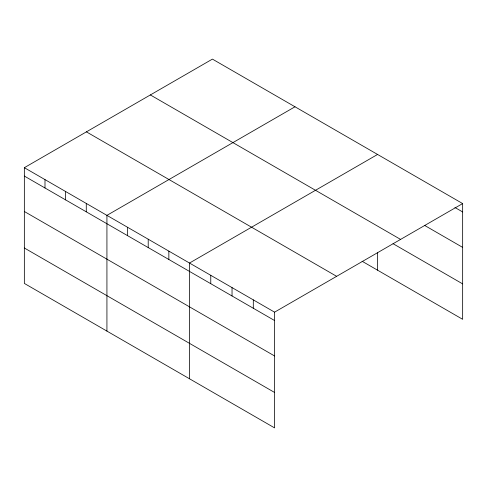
<?xml version="1.0" encoding="UTF-8"?>
<svg xmlns="http://www.w3.org/2000/svg" width="487" height="487" viewBox="0 0 487 487"><rect width="100%" height="100%" fill="white"/><g stroke="black" fill="none" stroke-linecap="round" stroke-linejoin="round"><path stroke-width="0.73" d="M362.091 261.251L462.65 319.308L462.65 203.572L212.423 59.11L24.35 167.692L24.35 283.428L274.577 427.89L274.577 312.161L24.35 167.692M295 106.781L106.927 215.364L106.927 331.099M377.571 154.458L189.498 263.041L189.498 378.776M274.577 312.161L462.65 203.572M454.913 207.48L462.65 211.948M424.621 225.42L462.65 247.378M150.361 94.941L400.588 239.409M393.039 243.689L462.65 283.878M86.412 131.861L336.639 276.324M24.35 176.069L274.577 320.531M24.35 211.498L274.577 355.96M24.35 247.999L274.577 392.461M377.571 252.85L377.571 270.188M253.307 299.876L253.307 308.253M232.037 287.598L232.037 295.974M210.768 275.319L210.768 283.696M168.855 251.122L168.855 259.498M148.212 239.202L148.212 247.579M127.57 227.283L127.57 235.659M86.278 203.45L86.278 211.821M65.635 191.531L65.635 199.901M44.993 179.612L44.993 187.988"/></g></svg>
